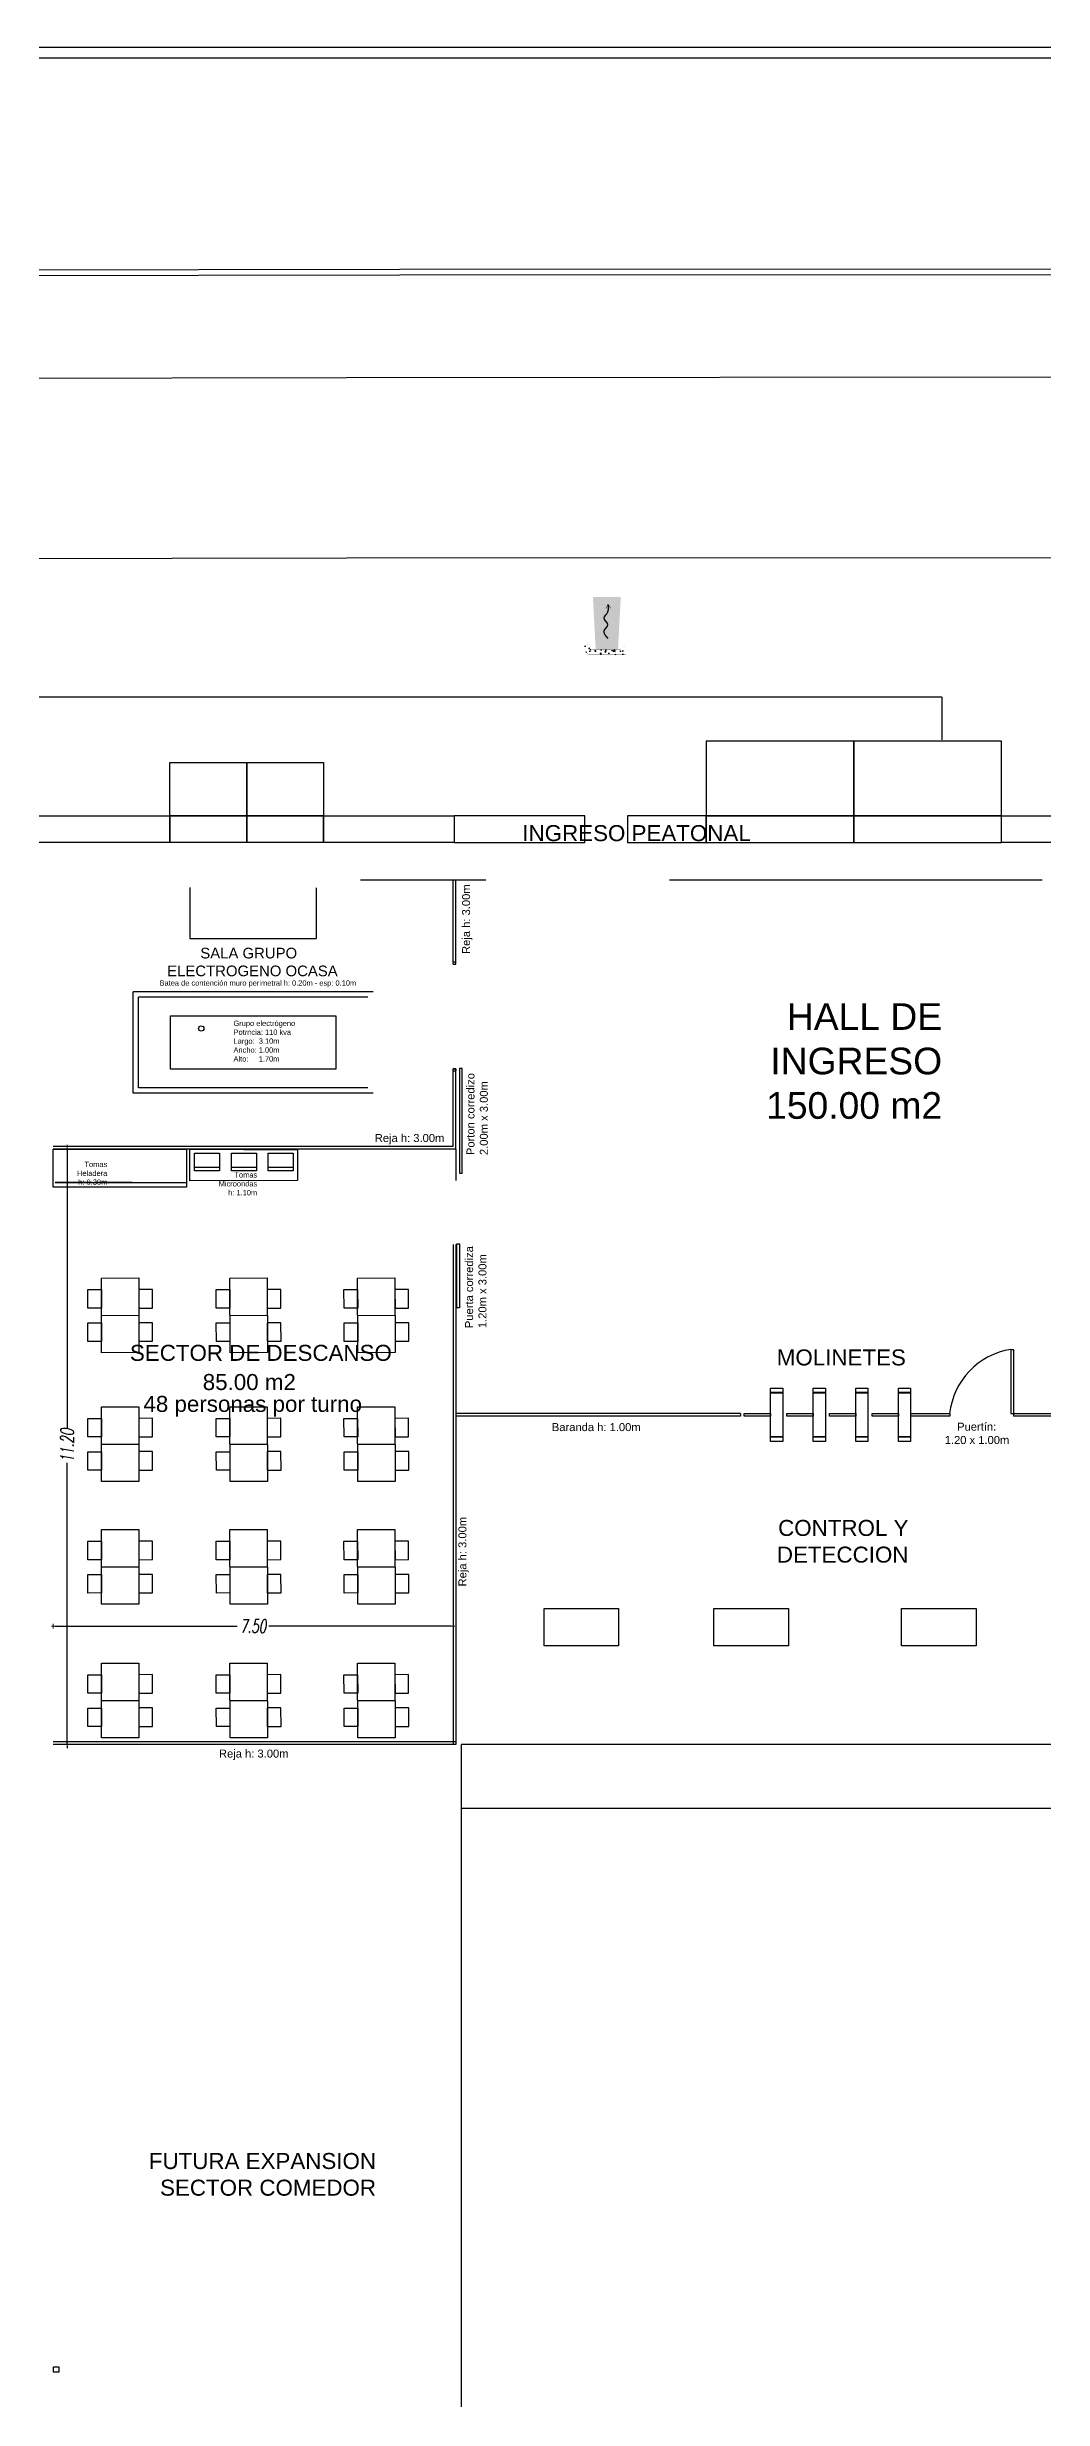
# Model space of a CAD drawing. Header units: millimetres. Extents: x 64 to 660, y 33 to 427.
# Drawn here: x 392.03 to 410.71, y 383.33 to 427.41 of the extents above; entities that cross this region are included whole.
import ezdxf

# ---------------------------------------------------------------- set-up
doc = ezdxf.new("R2010")
doc.units = ezdxf.units.MM
doc.linetypes.add('CONTIN', pattern=[0])
doc.linetypes.add('CONTINUA', pattern=[0])
doc.layers.add('Contorno', color=7, linetype='Continuous')
doc.layers.add('Equipamientos OCASA', color=10, linetype='Continuous')
doc.layers.add('IE_Unifilar', color=7, linetype='Continuous', lineweight=20)
doc.styles.add('ARIAL', font='arial.ttf')
doc.styles.add('STYLE2', font='romans.shx', dxfattribs={"width": 0.65, "oblique": 10})
doc.dimstyles.new('COTA75', dxfattribs={"dimscale": 0.5, "dimtxt": 0.5, "dimasz": 0.07, "dimexe": 0, "dimexo": 0, "dimgap": 0.09, "dimtad": 0, "dimzin": 1, "dimdsep": 46, "dimtxsty": 'STYLE2', "dimblk1": 'TICK', "dimblk2": 'TICK', "dimsah": 1, "dimcen": 0.1, "dimse1": 1, "dimse2": 1, "dimclre": 201, "dimadec": 0, "dimazin": 0, "dimtfac": 1, "dimtix": 1, "dimtmove": 2, "dimatfit": 3, "dimldrblk": 'TICK', "dimfxl": 0, "dimtolj": 1, "dimtzin": 1, "dimlwe": -1, "dimarcsym": 0})

# ---------------------------------------------------------------- blocks, each defined once
blk = doc.blocks.new('A$C2e89fcee')
blk.add_lwpolyline([(1.497, 0.018, 0.00945, 0.00945, 0), (1.577, -0.023, 0.00945, 0.00945, 0), (1.503, -0.074, 0, 0, 0)], format="xyseb")
blk.add_open_spline([(0.935, -0.025), (0.986, 0.021), (1.078, 0.103), (1.201, -0.083), (1.311, 0.099), (1.419, -0.04), (1.514, -0.03), (1.577, -0.023)], degree=3, knots=[0, 0, 0, 0, 0.1680547, 0.3001606, 0.4437484, 0.5343579, 0.7147845, 0.7147845, 0.7147845, 0.7147845])
blk = doc.blocks.new('TICK')
at = {"color": 7}
for p, q in [((-0.8, 0), (0.921154, 0)), ((0, 1.184), (0, -1.184))]:
    blk.add_line(p, q, dxfattribs=at)
at = {"color": 1}
blk.add_line((-0.249467, -0.249467), (0.249467, 0.249467), dxfattribs=at)
blk = doc.blocks.new('*D157')
at = {"layer": 'Defpoints', "color": 0}
for p in [(392.3785, 406.801079), (392.40486, 395.597605), (392.450612, 395.597605)]:
    blk.add_point(p, dxfattribs=at)
at = {"layer": 'IE_Unifilar', "color": 0, "linetype": 'CONTIN', "lineweight": -2}
for p, q in [((392.40486, 406.766079), (392.40486, 401.523675)), ((392.40486, 395.597605), (392.40486, 400.87501)), ((392.40486, 395.562605), (392.40486, 395.527605))]:
    blk.add_line(p, q, dxfattribs=at)
at = {"layer": 'IE_Unifilar', "color": 0, "lineweight": -2, "xscale": 0.035, "yscale": 0.035, "zscale": 0.035, "rotation": 90}
for p in [(392.40486, 406.801079), (392.40486, 395.597605)]:
    blk.add_blockref('TICK', p, dxfattribs=at)
at = {"layer": 'IE_Unifilar', "color": 0, "insert": (392.40486, 401.199342), "char_height": 0.25, "attachment_point": 5, "rotation": 90, "style": 'STYLE2'}
blk.add_mtext('\\A1;11.20', dxfattribs=at)
blk = doc.blocks.new('*D158')
at = {"layer": 'Defpoints', "color": 0}
for p in [(392.143289, 397.812443), (399.643289, 397.812443), (399.643289, 397.812443)]:
    blk.add_point(p, dxfattribs=at)
at = {"layer": 'IE_Unifilar', "color": 0, "linetype": 'CONTIN', "lineweight": -2}
for p, q in [((392.178289, 397.812443), (395.596039, 397.812443)), ((399.608289, 397.812443), (396.190538, 397.812443))]:
    blk.add_line(p, q, dxfattribs=at)
at = {"layer": 'IE_Unifilar', "color": 0, "lineweight": -2, "xscale": 0.035, "yscale": 0.035, "zscale": 0.035, "rotation": 180}
blk.add_blockref('TICK', (392.143289, 397.812443), dxfattribs=at)
at = {"layer": 'IE_Unifilar', "color": 0, "lineweight": -2, "xscale": 0.035, "yscale": 0.035, "zscale": 0.035}
blk.add_blockref('TICK', (399.643289, 397.812443), dxfattribs=at)
at = {"layer": 'IE_Unifilar', "color": 0, "insert": (395.893289, 397.812443), "char_height": 0.25, "attachment_point": 5, "style": 'STYLE2'}
blk.add_mtext('\\A1;7.50', dxfattribs=at)

msp = doc.modelspace()

# ---------------------------------------------------------------- hatches: boundary and pattern name
h = msp.add_hatch(color=253)
h.dxf.hatch_style = 1
h.paths.add_polyline_path([(402.266, 417.103), (402.318, 416.12), (402.737, 416.12), (402.789, 417.103)])
h = msp.add_hatch()
h.set_pattern_fill('AR-CONC', color=253, scale=0.0015, angle=90)
h.set_pattern_definition([(50, (402.44387, 414.33794), (0.273277, -0.023909), [0.028575, -0.314325]), (355, (402.44387, 414.33794), (-0.052865, 0.286585), [0.02286, -0.25146]), (100.451, (402.46665, 414.33594), (0.220412, 0.262677), [0.024285, -0.267135]), (46.184, (402.44387, 414.41414), (0.40662, -0.063063), [0.04286, -0.47149]), (96.636, (402.47776, 414.40888), (0.35611, 0.37114), [0.03643, -0.4007]), (351.184, (402.44387, 414.41414), (0.35611, 0.37114), [0.03429, -0.37719]), (21, (402.48197, 414.39509), (0.227422, -0.153398), [0.028575, -0.314325]), (326, (402.48197, 414.39509), (0.092703, 0.27628), [0.02286, -0.25146]), (71.451, (402.50092, 414.3823), (0.320125, 0.122884), [0.024285, -0.267135]), (37.5, (402.44387, 414.337935), (0.004633, 0.1268326), [0, -0.248412, 0, -0.25527, 0, -0.2524125]), (7.5, (402.44387, 414.33794), (0.1002295, 0.150271), [0, -0.145542, 0, -0.242697, 0, -0.0962025]), (327.5, (402.35891, 414.33794), (0.203386, -0.008593), [0, -0.09525, 0, -0.29718, 0, -0.394335]), (317.5, (402.32081, 414.33794), (0.222194, 0.03814), [0, -0.123825, 0, -0.197358, 0, -0.280035])])
h.paths.add_polyline_path([(402.872, 416.02), (402.942, 416.097), (402.857, 416.18), (402.79, 416.12), (402.25, 416.12), (402.154, 416.218), (402.07, 416.142), (402.189, 416.02)])

# ---------------------------------------------------------------- linework, layer by layer
for p, q in [((397.909, 411.801), (400.256, 411.801)), ((403.7, 411.801), (410.695, 411.801))]:
    msp.add_line(p, q)
at = {"linetype": 'CONTINUA'}
for p, q in [((394.706, 411.661), (394.706, 410.701, 0)), ((397.076, 411.652), (397.076, 410.701, 0)), ((394.706, 410.701, 0), (397.076, 410.701, 0))]:
    msp.add_line(p, q, dxfattribs=at)
at = {"color": 252}
msp.add_line((410.108, 401.801, 0), (410.158, 401.801, 0), dxfattribs=at)
for points, const_width in [([(402.266, 417.103), (402.318, 416.12), (402.737, 416.12), (402.789, 417.103)], 0.00001), ([(402.872, 416.02), (402.942, 416.097), (402.857, 416.18), (402.79, 416.12), (402.25, 416.12), (402.154, 416.218), (402.07, 416.142), (402.189, 416.02)], 0.001)]:
    msp.add_lwpolyline(points, close=True, dxfattribs=dict(const_width=const_width))
at = {"layer": 'Contorno', "color": 252, "linetype": 'ByBlock'}
for p, q in [((70.173, 427.413, 0), (575.342, 427.413, 0)), ((70.189, 427.213, 0), (575.342, 427.213, 0)), ((398.645, 423.244), (262.111, 422.966)), ((522.185, 423.324), (398.645, 423.244)), ((262.111, 422.866), (398.645, 423.144)), ((398.645, 423.144), (522.186, 423.224)), ((397.647, 421.213), (261.107, 420.935)), ((521.184, 421.293), (397.647, 421.213)), ((397.65, 417.832), (261.107, 417.554)), ((521.185, 417.913), (397.65, 417.832))]:
    msp.add_line(p, q, dxfattribs=at)
at = {"layer": 'Contorno', "color": 252}
for p, q in [((191.913, 415.231), (408.813, 415.231, 0)), ((408.813, 415.224, 0), (408.813, 414.424, 0))]:
    msp.add_line(p, q, dxfattribs=at)
for points, elevation in [([(394.33, 413.001), (394.33, 414.001), (395.772, 414.001), (395.772, 413.001)], 0.002), ([(395.772, 413.001), (395.772, 414.001), (397.213, 414.001), (397.213, 413.001)], 0.001), ([(391.863, 412.501), (391.863, 413.001), (394.331, 413.001), (394.331, 412.501)], -0.001), ([(394.331, 412.501), (394.331, 413.001), (395.772, 413.001), (395.772, 412.501)], 0.001), ([(407.16, 412.501), (407.16, 413.001), (404.393, 413.001), (404.393, 412.501)], 0.003)]:
    msp.add_lwpolyline(points, close=True, dxfattribs=dict(at, elevation=elevation))
for points in [[(395.772, 412.501), (395.772, 413.001), (397.213, 413.001), (397.213, 412.501)], [(397.213, 412.501), (397.213, 413.001), (399.663, 413.001), (399.663, 412.501)], [(402.114, 412.501), (402.114, 413.001), (399.663, 413.001), (399.663, 412.501)], [(402.913, 412.501), (404.393, 412.501), (404.393, 413.001), (402.913, 413.001), (402.913, 412.501)]]:
    msp.add_lwpolyline(points, close=True, dxfattribs=at)
for points in [[(407.16, 413.001, 0.002), (407.16, 414.401, 0.003), (404.393, 414.401, 0.003), (404.393, 413.001, 0.003), (407.16, 413.001, 0.002)], [(409.928, 413.001, 0.002), (409.928, 414.401, 0.003), (407.16, 414.401, 0.003), (407.16, 413.001, 0.003), (409.928, 413.001, 0.002)], [(409.928, 412.501, 0.001), (409.928, 413.001, 0.002), (407.16, 413.001, 0.002), (407.16, 412.501, 0.002), (409.928, 412.501, 0.001)], [(409.928, 412.501, 0.001), (409.928, 413.001, 0.002), (413.113, 413.001, 0), (413.114, 412.501, 0), (409.928, 412.501, 0.001)]]:
    msp.add_polyline3d(points, dxfattribs=at)
at = {"layer": 'Equipamientos OCASA', "color": 160}
for p, q in [((399.643, 410.221), (399.643, 411.801)), ((399.693, 410.221), (399.693, 411.801)), ((399.658, 410.261, 0), (399.643, 410.261, 0)), ((399.693, 410.261, 0), (399.643, 410.261, 0)), ((399.643, 410.221), (399.693, 410.221, 0)), ((399.693, 410.221, 0), (399.693, 410.286, 0)), ((399.643, 406.801), (399.643, 408.261, 0)), ((399.693, 408.261, 0), (399.643, 408.261, 0)), ((399.643, 408.261, 0), (399.693, 408.261, 0)), ((399.693, 406.751), (399.693, 408.261, 0)), ((399.693, 408.261, 0), (399.693, 408.221, 0)), ((399.643, 408.221, 0), (399.693, 408.221, 0)), ((399.643, 406.801, 0), (392.143, 406.801, 0)), ((399.693, 406.751, 0), (392.143, 406.751, 0)), ((399.693, 406.751), (399.693, 406.164, 0)), ((399.643, 404.964, 0), (399.643, 395.593, 0)), ((399.693, 404.964, 0), (399.693, 395.593, 0)), ((410.108, 403.001, 0), (410.108, 401.801, 0)), ((410.108, 403.001, 0), (410.158, 403.001, 0)), ((410.158, 403.001, 0), (410.158, 401.751, 0)), ((405.033, 401.801, 0), (399.693, 401.801, 0)), ((405.033, 401.751, 0), (399.693, 401.751, 0)), ((405.033, 401.801, 0), (405.033, 401.801, 0)), ((405.033, 401.801, 0), (405.033, 401.751, 0)), ((408.226, 401.801, 0), (408.958, 401.801, 0)), ((408.958, 401.751, 0), (408.226, 401.751, 0)), ((408.958, 401.801, 0), (408.958, 401.751, 0)), ((410.158, 401.801, 0), (414.62, 401.801, 0)), ((410.158, 401.801, 0), (410.158, 401.751, 0)), ((413.43, 401.751, 0), (410.158, 401.751, 0)), ((399.693, 395.643, 0), (392.143, 395.643)), ((399.693, 395.593, 0), (392.143, 395.593))]:
    msp.add_line(p, q, dxfattribs=at)
at = {"layer": 'Equipamientos OCASA'}
for p, q in [((398.144, 409.701, 0), (393.644, 409.701, 0)), ((393.644, 407.801, 0), (393.644, 409.701, 0)), ((398.044, 409.601, 0), (393.744, 409.601, 0)), ((393.744, 407.901, 0), (393.744, 409.601, 0)), ((398.044, 407.901, 0), (393.744, 407.901, 0)), ((398.144, 407.801, 0), (393.644, 407.801, 0)), ((398.144, 407.801, 0), (393.644, 407.801, 0))]:
    msp.add_line(p, q, dxfattribs=at)
at = {"layer": 'Equipamientos OCASA', "color": 252, "linetype": 'Continuous'}
for p, q in [((392.88, 406.131, 0), (392.18, 406.131, 0)), ((392.18, 406.131, 0), (394.643, 406.131)), ((393.626, 406.131, 0), (392.926, 406.131, 0)), ((394.794, 406.418, 0), (395.265, 406.418, 0)), ((395.486, 406.418, 0), (395.956, 406.418, 0)), ((396.172, 406.418, 0), (396.643, 406.418, 0)), ((393.05, 403.638), (393.75, 403.64)), ((395.458, 403.638), (396.158, 403.64)), ((397.854, 403.638), (398.554, 403.64)), ((393.05, 401.224), (393.75, 401.225)), ((395.458, 401.224), (396.158, 401.225)), ((397.854, 401.224), (398.554, 401.225)), ((393.05, 398.922), (393.75, 398.924)), ((395.458, 398.922), (396.158, 398.924)), ((397.854, 398.922), (398.554, 398.924)), ((393.05, 396.419), (393.75, 396.42)), ((395.458, 396.419), (396.158, 396.42)), ((397.854, 396.419), (398.554, 396.42))]:
    msp.add_line(p, q, dxfattribs=at)
at = {"layer": 'Equipamientos OCASA', "color": 252}
for p, q in [((414.67, 395.593, 0), (399.793, 395.593, 0.001)), ((399.793, 395.593, 0.001), (399.793, 379.341, 0.001)), ((415.87, 394.393, 0), (399.793, 394.393, 0.001))]:
    msp.add_line(p, q, dxfattribs=at)
at = {"layer": 'Equipamientos OCASA', "elevation": 0}
msp.add_lwpolyline([(394.344, 409.251), (397.444, 409.251), (397.444, 408.251), (394.344, 408.251)], close=True, dxfattribs=at)
at = {"layer": 'Equipamientos OCASA', "color": 160, "elevation": 0}
for points in [[(399.816, 408.263), (399.766, 408.263), (399.766, 406.303), (399.816, 406.303)], [(399.714, 404.979), (399.764, 404.979), (399.764, 403.779), (399.714, 403.779)]]:
    msp.add_lwpolyline(points, close=True, dxfattribs=at)
at = {"layer": 'Equipamientos OCASA', "color": 252, "linetype": 'Continuous'}
for points in [[(392.143, 406.751), (394.643, 406.751), (394.643, 406.043), (392.143, 406.043)], [(393.751, 402.94), (393.051, 402.938), (393.049, 404.338), (393.749, 404.34)], [(396.16, 402.94), (395.46, 402.938), (395.457, 404.338), (396.157, 404.34)], [(398.556, 402.94), (397.856, 402.938), (397.853, 404.338), (398.553, 404.34)], [(393.05, 403.774), (392.793, 403.774), (392.793, 404.121), (393.049, 404.122)], [(393.75, 403.775), (394.006, 403.776), (394.006, 404.123), (393.749, 404.123)], [(395.458, 403.774), (395.202, 403.774), (395.201, 404.121), (395.458, 404.122)], [(396.158, 403.775), (396.415, 403.776), (396.414, 404.123), (396.158, 404.123)], [(397.854, 403.774), (397.598, 403.774), (397.597, 404.121), (397.853, 404.122)], [(398.554, 403.775), (398.81, 403.776), (398.81, 404.123), (398.553, 404.123)], [(393.051, 403.15), (392.795, 403.15), (392.794, 403.498), (393.05, 403.498)], [(393.751, 403.152), (394.007, 403.152), (394.007, 403.5), (393.75, 403.499)], [(395.459, 403.15), (395.203, 403.15), (395.202, 403.498), (395.459, 403.498)], [(396.159, 403.152), (396.416, 403.152), (396.415, 403.5), (396.159, 403.499)], [(397.855, 403.15), (397.599, 403.15), (397.598, 403.498), (397.855, 403.498)], [(398.555, 403.152), (398.812, 403.152), (398.811, 403.5), (398.555, 403.499)], [(393.05, 401.359), (392.793, 401.359), (392.793, 401.706), (393.049, 401.707)], [(393.751, 400.525), (393.051, 400.524), (393.049, 401.924), (393.749, 401.925)], [(393.75, 401.361), (394.006, 401.361), (394.006, 401.709), (393.749, 401.708)], [(395.458, 401.359), (395.202, 401.359), (395.201, 401.706), (395.458, 401.707)], [(396.16, 400.525), (395.46, 400.524), (395.457, 401.924), (396.157, 401.925)], [(396.158, 401.361), (396.415, 401.361), (396.414, 401.709), (396.158, 401.708)], [(397.854, 401.359), (397.598, 401.359), (397.597, 401.706), (397.853, 401.707)], [(398.556, 400.525), (397.856, 400.524), (397.853, 401.924), (398.553, 401.925)], [(398.554, 401.361), (398.81, 401.361), (398.81, 401.709), (398.553, 401.708)], [(393.051, 400.736), (392.795, 400.735), (392.794, 401.083), (393.05, 401.083)], [(393.751, 400.737), (394.007, 400.737), (394.007, 401.085), (393.75, 401.085)], [(395.459, 400.736), (395.203, 400.735), (395.202, 401.083), (395.459, 401.083)], [(396.159, 400.737), (396.416, 400.737), (396.415, 401.085), (396.159, 401.085)], [(397.855, 400.736), (397.599, 400.735), (397.598, 401.083), (397.855, 401.083)], [(398.555, 400.737), (398.812, 400.737), (398.811, 401.085), (398.555, 401.085)], [(393.751, 398.224), (393.051, 398.222), (393.049, 399.622), (393.749, 399.624)], [(396.16, 398.224), (395.46, 398.222), (395.457, 399.622), (396.157, 399.624)], [(398.556, 398.224), (397.856, 398.222), (397.853, 399.622), (398.553, 399.624)], [(393.05, 399.058), (392.793, 399.058), (392.793, 399.405), (393.049, 399.406)], [(393.75, 399.059), (394.006, 399.06), (394.006, 399.407), (393.749, 399.407)], [(395.458, 399.058), (395.202, 399.058), (395.201, 399.405), (395.458, 399.406)], [(396.158, 399.059), (396.415, 399.06), (396.414, 399.407), (396.158, 399.407)], [(397.854, 399.058), (397.598, 399.058), (397.597, 399.405), (397.853, 399.406)], [(398.554, 399.059), (398.81, 399.06), (398.81, 399.407), (398.553, 399.407)], [(393.051, 398.435), (392.795, 398.434), (392.794, 398.782), (393.05, 398.782)], [(393.751, 398.436), (394.007, 398.436), (394.007, 398.784), (393.75, 398.783)], [(395.459, 398.435), (395.203, 398.434), (395.202, 398.782), (395.459, 398.782)], [(396.159, 398.436), (396.416, 398.436), (396.415, 398.784), (396.159, 398.783)], [(397.855, 398.435), (397.599, 398.434), (397.598, 398.782), (397.855, 398.782)], [(398.555, 398.436), (398.812, 398.436), (398.811, 398.784), (398.555, 398.783)], [(393.05, 396.554), (392.793, 396.554), (392.793, 396.902), (393.049, 396.902)], [(393.751, 395.72), (393.051, 395.719), (393.049, 397.119), (393.749, 397.12)], [(393.75, 396.556), (394.006, 396.556), (394.006, 396.904), (393.749, 396.903)], [(395.458, 396.554), (395.202, 396.554), (395.201, 396.902), (395.458, 396.902)], [(396.16, 395.72), (395.46, 395.719), (395.457, 397.119), (396.157, 397.12)], [(396.158, 396.556), (396.415, 396.556), (396.414, 396.904), (396.158, 396.903)], [(397.854, 396.554), (397.598, 396.554), (397.597, 396.902), (397.853, 396.902)], [(398.556, 395.72), (397.856, 395.719), (397.853, 397.119), (398.553, 397.12)], [(398.554, 396.556), (398.81, 396.556), (398.81, 396.904), (398.553, 396.903)], [(393.051, 395.931), (392.795, 395.93), (392.794, 396.278), (393.05, 396.278)], [(393.751, 395.932), (394.007, 395.933), (394.007, 396.28), (393.75, 396.28)], [(395.459, 395.931), (395.203, 395.93), (395.202, 396.278), (395.459, 396.278)], [(396.159, 395.932), (396.416, 395.933), (396.415, 396.28), (396.159, 396.28)], [(397.855, 395.931), (397.599, 395.93), (397.598, 396.278), (397.855, 396.278)], [(398.555, 395.932), (398.812, 395.933), (398.811, 396.28), (398.555, 396.28)]]:
    msp.add_lwpolyline(points, close=True, dxfattribs=at)
at = {"layer": 'Equipamientos OCASA', "color": 252, "linetype": 'Continuous', "elevation": 0}
for points in [[(394.705, 406.751), (396.724, 406.74), (396.724, 406.164), (394.705, 406.161)], [(394.794, 406.349), (394.794, 406.679), (395.265, 406.679), (395.265, 406.349)], [(395.486, 406.349), (395.486, 406.679), (395.956, 406.679), (395.956, 406.349)], [(396.172, 406.349), (396.172, 406.679), (396.643, 406.679), (396.643, 406.349)], [(401.349, 398.146), (402.749, 398.146), (402.749, 397.446), (401.349, 397.446)], [(404.532, 398.146), (405.932, 398.146), (405.932, 397.446), (404.532, 397.446)], [(408.052, 398.146), (409.452, 398.146), (409.452, 397.446), (408.052, 397.446)]]:
    msp.add_lwpolyline(points, close=True, dxfattribs=at)
at = {"layer": 'Equipamientos OCASA', "color": 252, "elevation": 0, "flags": 128}
for points in [[(405.826, 401.276), (405.596, 401.276), (405.596, 402.276), (405.826, 402.276)], [(405.826, 402.194), (405.596, 402.194), (405.596, 402.184), (405.826, 402.184)], [(406.626, 401.276), (406.396, 401.276), (406.396, 402.276), (406.626, 402.276)], [(406.626, 402.194), (406.396, 402.194), (406.396, 402.184), (406.626, 402.184)], [(407.426, 401.276), (407.196, 401.276), (407.196, 402.276), (407.426, 402.276)], [(407.426, 402.194), (407.196, 402.194), (407.196, 402.184), (407.426, 402.184)], [(408.226, 401.276), (407.996, 401.276), (407.996, 402.276), (408.226, 402.276)], [(408.226, 402.194), (407.996, 402.194), (407.996, 402.184), (408.226, 402.184)], [(405.596, 401.751), (405.106, 401.751), (405.106, 401.801), (405.596, 401.801)], [(406.396, 401.751), (405.906, 401.751), (405.906, 401.801), (406.396, 401.801)], [(407.196, 401.751), (406.706, 401.751), (406.706, 401.801), (407.196, 401.801)], [(407.996, 401.751), (407.506, 401.751), (407.506, 401.801), (407.996, 401.801)], [(405.826, 401.355), (405.596, 401.355), (405.596, 401.365), (405.826, 401.365)], [(406.626, 401.355), (406.396, 401.355), (406.396, 401.365), (406.626, 401.365)], [(407.426, 401.355), (407.196, 401.355), (407.196, 401.365), (407.426, 401.365)], [(408.226, 401.355), (407.996, 401.355), (407.996, 401.365), (408.226, 401.365)]]:
    msp.add_lwpolyline(points, close=True, dxfattribs=at)
at = {"layer": 'Equipamientos OCASA', "color": 252, "elevation": 0}
msp.add_lwpolyline([(392.151, 383.928), (392.251, 383.928), (392.251, 383.828), (392.151, 383.828)], close=True, dxfattribs=at)
at = {"layer": 'Equipamientos OCASA'}
msp.add_circle((394.92, 409.016, 0), 0.0494, dxfattribs=at)
at = {"layer": 'Equipamientos OCASA', "color": 160}
msp.add_arc((410.322, 401.645, 0), 1.373, 98.9621, 173.4756, dxfattribs=at)

# ---------------------------------------------------------------- block references
at = {"rotation": 90}
msp.add_blockref('A$C2e89fcee', (402.528, 415.389), dxfattribs=at)

# ---------------------------------------------------------------- texts
at = {"layer": 'Equipamientos OCASA', "style": 'ARIAL'}
for s, width, heights, insert, char_height, attachment_point in [('INGRESO PEATONAL', 8.17888, [4.734], (405.227, 412.828, 0), 0.3, 3), ('        SALA GRUPO \\PELECTROGENO OCASA', 4.97271, [0], (394.281, 410.529, 0), 0.2, 1), ('Batea de contención muro perimetral h: 0.20m - esp: 0.10m', 4.16169, [0], (394.138, 409.919, 0), 0.1, 1), ('Grupo electrógeno \\PPotrncia: 110 kva\\PLargo:  3.10m\\PAncho: 1.00m\\PAlto:     1.70m', 1.71115, [0.996], (395.525, 409.163, 0), 0.1, 1), ('HALL DE \\PINGRESO\\P150.00 m2', 8.17888, [4.734], (408.816, 409.49, 0), 0.5, 3), ('Tomas Heladera h: 0.30m', 0.60457, [0], (393.157, 406.519, 0), 0.1, 3), ('Tomas \\PMicroondas \\Ph: 1.10m', 2.33703, [0], (395.969, 406.322, 0), 0.1, 3), ('SECTOR DE DESCANSO ', 6.50208, [3.831], (398.495, 403.086), 0.3, 3), ('85.00 m2\\P ', 4.37168, [3.831], (396.695, 402.539), 0.3, 3), ('48 personas por turno\\P ', 4.37168, [3.831], (397.935, 402.129), 0.3, 3)]:
    msp.add_mtext_dynamic_manual_height_columns(s, width=width, gutter_width=10, heights=heights, dxfattribs=dict(at, insert=insert, char_height=char_height, attachment_point=attachment_point))
at = {"layer": 'Equipamientos OCASA', "color": 160, "char_height": 0.15, "attachment_point": 1, "rotation": 90, "style": 'ARIAL'}
for s, insert in [('Reja h: 3.00m  \\P  ', (399.812, 410.413, 0.001)), ('Porton corredizo \\P2.00m x 3.00m', (399.895, 406.643, 0.001)), ('\\pxt0;Puerta corrediza\\P1.20m x 3.00m', (399.869, 403.399, 0.001)), ('Reja h: 3.00m  \\P  ', (399.743, 398.557, 0.001))]:
    msp.add_mtext_dynamic_manual_height_columns(s, width=2.78753, gutter_width=10, heights=[0], dxfattribs=dict(at, insert=insert))
at = {"layer": 'Equipamientos OCASA', "color": 160, "char_height": 0.15, "attachment_point": 1, "style": 'ARIAL'}
for s, insert in [('Reja h: 3.00m  \\P  ', (398.175, 407.038, 0.001)), ('    Puertín:\\P1.20 x 1.00m  \\P  ', (408.865, 401.627, 0.001)), ('Baranda h: 1.00m  \\P  ', (401.496, 401.619, 0.001)), ('Reja h: 3.00m  \\P  ', (395.252, 395.499, 0.001))]:
    msp.add_mtext_dynamic_manual_height_columns(s, width=2.78753, gutter_width=10, heights=[0], dxfattribs=dict(at, insert=insert))
at = {"layer": 'Equipamientos OCASA', "color": 252, "char_height": 0.3, "style": 'ARIAL'}
for s, width, heights, insert, attachment_point in [('MOLINETES', 2.76703, [0], (405.715, 403, 0.001), 1), ('CONTROL Y \\PDETECCION', 4.76694, [0], (408.185, 399.804, 0), 3), ('FUTURA EXPANSION\\PSECTOR COMEDOR ', 4.37168, [2.275], (398.198, 387.937), 3)]:
    msp.add_mtext_dynamic_manual_height_columns(s, width=width, gutter_width=10, heights=heights, dxfattribs=dict(at, insert=insert, attachment_point=attachment_point))

# ---------------------------------------------------------------- dimensions: what is measured, and where the dimension line sits
at = {"layer": 'IE_Unifilar'}
dim = msp.add_linear_dim(base=(392.405, 395.598), p1=(392.378, 406.801), p2=(392.451, 395.598), angle=90, dimstyle='COTA75', override={"dimfxlon": 1, "dimarcsym": 1}, dxfattribs=at)
dim.commit()
dim.dimension.update_dxf_attribs({"geometry": '*D157', "text_midpoint": (392.405, 401.199)})
dim = msp.add_linear_dim(base=(399.643, 397.812), p1=(392.143, 397.812), p2=(399.643, 397.812, 0), dimstyle='COTA75', override={"dimfxlon": 1, "dimarcsym": 1}, dxfattribs=at)
dim.commit()
dim.dimension.update_dxf_attribs({"geometry": '*D158', "text_midpoint": (395.893, 397.812)})

doc.saveas('drawing.dxf')
